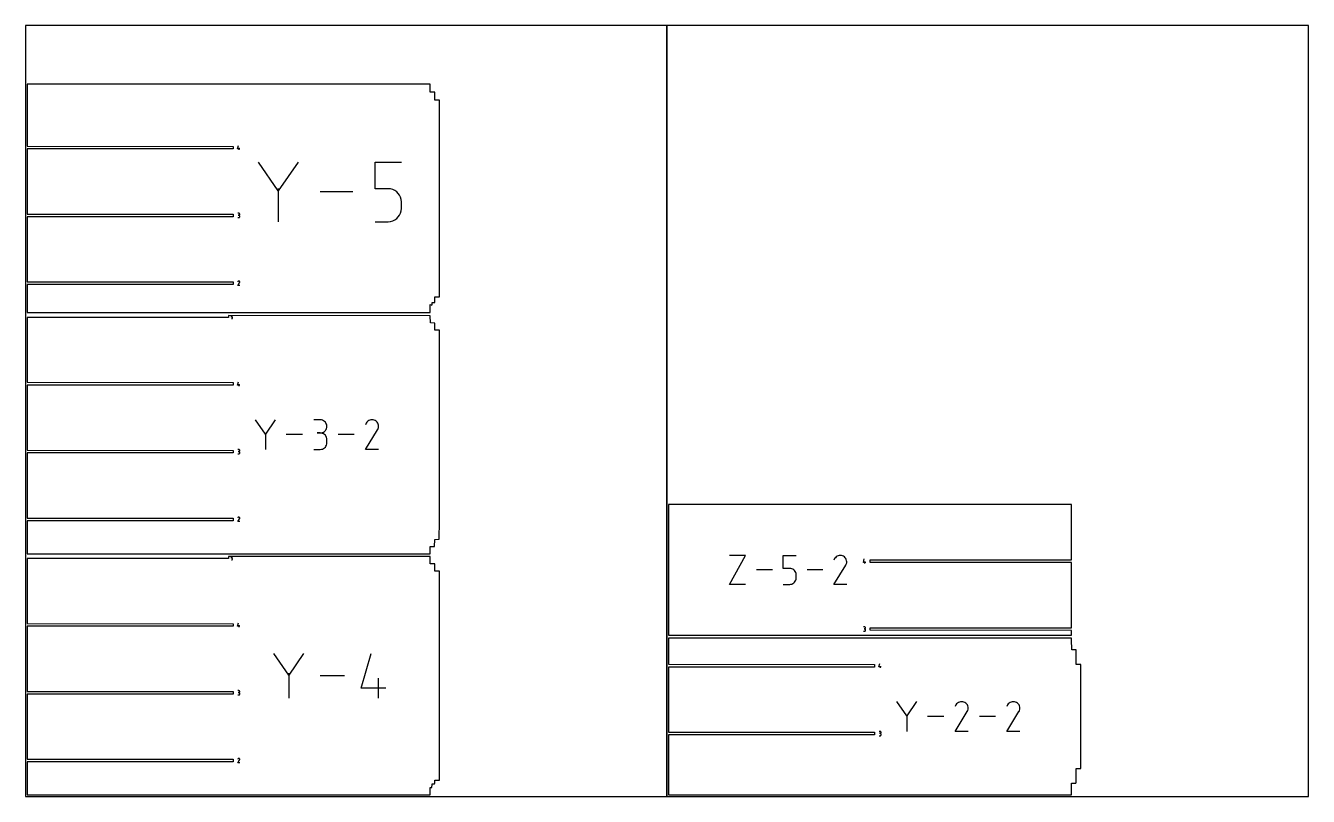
# Model space of a CAD drawing. Extents: x 0 to 7700, y 0 to 841.
# Drawn here: x 6300 to 7700, y 0 to 841 of the extents above; entities that cross this region are included whole.
import ezdxf

# ---------------------------------------------------------------- set-up
doc = ezdxf.new("R2010")
doc.units = 0
doc.header["$MEASUREMENT"] = 0
for name, color, linetype in [('annotation', 7, 'Continuous'), ('boundary', 7, 'Continuous'), ('frame', 7, 'Continuous')]:
    doc.layers.add(name, color=color, linetype=linetype)

msp = doc.modelspace()

# ---------------------------------------------------------------- linework, layer by layer
at = {"layer": 'annotation', "color": 1}
for p, q in [((6531.3, 706.5), (6532.3, 710.3)), ((6533.9, 706.5), (6531.3, 706.5)), ((6533.1, 705.5), (6533.1, 707.6)), ((6575.6, 660.7), (6554, 691.9)), ((6597.3, 691.9), (6575.6, 660.7)), ((6681.3, 663.1), (6681.3, 691.9)), ((6681.3, 691.9), (6710.1, 691.9)), ((6575.6, 663.2), (6575.6, 627.1)), ((6657, 659.5), (6621.6, 659.5)), ((6695.7, 663.1), (6681.3, 663.1)), ((6698.3, 662.9), (6695.7, 663.1)), ((6700.7, 662.2), (6698.3, 662.9)), ((6703, 661.1), (6700.7, 662.2)), ((6705, 659.7), (6703, 661.1)), ((6706.7, 658), (6705, 659.7)), ((6708.1, 656), (6706.7, 658)), ((6709.2, 653.7), (6708.1, 656)), ((6709.9, 651.3), (6709.2, 653.7)), ((6710.1, 648.7), (6709.9, 651.3)), ((6710.1, 641.5), (6710.1, 648.7)), ((6710.1, 648.7), (6710.1, 648.7)), ((6532.6, 636.3), (6531.5, 636.3)), ((6531.5, 631.5), (6532.6, 631.5)), ((6532.6, 634.2), (6532.1, 634.2)), ((6532.1, 634.2), (6532.6, 634.2)), ((6532.8, 636.3), (6532.6, 636.3)), ((6532.8, 634.2), (6532.6, 634.2)), ((6532.6, 634.2), (6532.6, 634.2)), ((6532.6, 634.2), (6532.8, 634.2)), ((6532.6, 631.5), (6532.6, 631.5)), ((6532.6, 631.5), (6532.8, 631.5)), ((6533, 636.2), (6532.8, 636.3)), ((6533, 634.1), (6532.8, 634.2)), ((6532.8, 634.2), (6533, 634.2)), ((6532.8, 631.5), (6533, 631.6)), ((6533.1, 636.2), (6533, 636.2)), ((6533, 634.2), (6533.1, 634.3)), ((6533.1, 634), (6533, 634.1)), ((6533, 631.6), (6533.1, 631.7)), ((6533.3, 636.1), (6533.1, 636.2)), ((6533.1, 634.3), (6533.3, 634.4)), ((6533.3, 633.9), (6533.1, 634)), ((6533.1, 631.7), (6533.3, 631.8)), ((6533.4, 635.9), (6533.3, 636.1)), ((6533.3, 634.4), (6533.4, 634.5)), ((6533.4, 633.8), (6533.3, 633.9)), ((6533.3, 631.8), (6533.4, 631.9)), ((6533.5, 635.8), (6533.4, 635.9)), ((6533.4, 634.5), (6533.5, 634.7)), ((6533.5, 633.6), (6533.4, 633.8)), ((6533.4, 631.9), (6533.5, 632)), ((6533.6, 635.6), (6533.5, 635.8)), ((6533.5, 634.7), (6533.6, 634.9)), ((6533.6, 633.5), (6533.5, 633.6)), ((6533.5, 632), (6533.6, 632.2)), ((6533.6, 635.4), (6533.6, 635.6)), ((6533.7, 635.2), (6533.6, 635.4)), ((6533.6, 635), (6533.7, 635.2)), ((6533.6, 634.9), (6533.6, 635)), ((6533.6, 633.3), (6533.6, 633.5)), ((6533.7, 633.1), (6533.6, 633.3)), ((6533.6, 632.4), (6533.7, 632.6)), ((6533.6, 632.2), (6533.6, 632.4)), ((6533.7, 635.2), (6533.7, 635.2)), ((6533.7, 632.6), (6533.7, 633.1)), ((6533.7, 633.1), (6533.7, 633.1)), ((6702.9, 629.1), (6705, 630.5)), ((6705, 630.5), (6706.7, 632.3)), ((6706.7, 632.3), (6708.1, 634.3)), ((6708.1, 634.3), (6709.2, 636.5)), ((6709.2, 636.5), (6709.9, 639)), ((6709.9, 639), (6710.1, 641.5)), ((6681.3, 627.1), (6695.7, 627.1)), ((6695.7, 627.1), (6698.3, 627.4)), ((6695.7, 627.1), (6695.7, 627.1)), ((6698.3, 627.4), (6700.7, 628)), ((6700.7, 628), (6702.9, 629.1)), ((6531.7, 561.8), (6531.5, 561.6)), ((6531.5, 557.6), (6533.5, 560.7)), ((6531.8, 562), (6531.7, 561.8)), ((6531.9, 562.1), (6531.8, 562)), ((6532.1, 562.2), (6531.9, 562.1)), ((6532.2, 562.3), (6532.1, 562.2)), ((6532.4, 562.3), (6532.2, 562.3)), ((6532.6, 562.4), (6532.4, 562.3)), ((6532.8, 562.3), (6532.6, 562.4)), ((6532.9, 562.3), (6532.8, 562.3)), ((6533.1, 562.2), (6532.9, 562.3)), ((6533.3, 562.1), (6533.1, 562.2)), ((6533.1, 562.2), (6533.1, 562.2)), ((6533.4, 562), (6533.3, 562.1)), ((6533.5, 561.8), (6533.4, 562)), ((6533.6, 561.7), (6533.5, 561.8)), ((6533.5, 560.8), (6533.6, 560.9)), ((6533.5, 560.7), (6533.5, 560.8)), ((6533.5, 560.8), (6533.5, 560.8)), ((6533.5, 560.8), (6533.5, 560.8)), ((6533.5, 560.8), (6533.5, 560.8)), ((6533.5, 560.8), (6533.5, 560.8)), ((6533.5, 560.7), (6533.5, 560.7)), ((6533.5, 560.7), (6533.5, 560.7)), ((6533.5, 560.7), (6533.5, 560.7)), ((6533.5, 560.7), (6533.5, 560.7)), ((6533.5, 560.7), (6533.5, 560.7)), ((6533.5, 560.7), (6533.5, 560.7)), ((6533.6, 561.5), (6533.6, 561.7)), ((6533.7, 561.3), (6533.6, 561.5)), ((6533.6, 561.1), (6533.7, 561.3)), ((6533.6, 560.9), (6533.6, 561.1)), ((6533.7, 557.6), (6531.5, 557.6)), ((6524.5, 523), (6524.5, 524.3)), ((6524.5, 524.3), (6525.8, 524.3)), ((6525.2, 523), (6524.5, 523)), ((6524.5, 521.4), (6525.2, 521.4)), ((6525.3, 523), (6525.2, 523)), ((6525.2, 521.4), (6525.2, 521.4)), ((6525.2, 521.4), (6525.3, 521.4)), ((6525.4, 523), (6525.3, 523)), ((6525.3, 521.4), (6525.4, 521.4)), ((6525.5, 522.9), (6525.4, 523)), ((6525.4, 521.4), (6525.5, 521.5)), ((6525.6, 522.9), (6525.5, 522.9)), ((6525.5, 521.5), (6525.6, 521.6)), ((6525.7, 522.8), (6525.6, 522.9)), ((6525.6, 521.6), (6525.7, 521.6)), ((6525.7, 522.7), (6525.7, 522.8)), ((6525.8, 522.6), (6525.7, 522.7)), ((6525.7, 521.7), (6525.8, 521.8)), ((6525.7, 521.6), (6525.7, 521.7)), ((6525.8, 522.5), (6525.8, 522.6)), ((6525.8, 522.4), (6525.8, 522.5)), ((6525.8, 522), (6525.8, 522.4)), ((6525.8, 522.4), (6525.8, 522.4)), ((6525.8, 521.9), (6525.8, 522)), ((6525.8, 521.8), (6525.8, 521.9)), ((6531.3, 448.8), (6532.3, 452.5)), ((6533.9, 448.8), (6531.3, 448.8)), ((6533.1, 447.7), (6533.1, 449.8)), ((6561.6, 395.3), (6550.8, 411)), ((6572.4, 411), (6561.6, 395.3)), ((6621.6, 410.9), (6614.4, 410.9)), ((6622.9, 410.8), (6621.6, 410.9)), ((6624.1, 410.5), (6622.9, 410.8)), ((6625.2, 409.9), (6624.1, 410.5)), ((6626.2, 409.2), (6625.2, 409.9)), ((6627.1, 408.4), (6626.2, 409.2)), ((6627.8, 407.4), (6627.1, 408.4)), ((6628.4, 406.2), (6627.8, 407.4)), ((6628.7, 405), (6628.4, 406.2)), ((6671.8, 407.4), (6670.8, 405.5)), ((6672.5, 408.4), (6671.8, 407.4)), ((6673.4, 409.3), (6672.5, 408.4)), ((6674.5, 410), (6673.4, 409.3)), ((6675.6, 410.5), (6674.5, 410)), ((6676.8, 410.8), (6675.6, 410.5)), ((6678, 411), (6676.8, 410.8)), ((6679.2, 410.9), (6678, 411)), ((6680.5, 410.6), (6679.2, 410.9)), ((6681.6, 410), (6680.5, 410.6)), ((6682.7, 409.3), (6681.6, 410)), ((6681.6, 410), (6681.6, 410)), ((6683.6, 408.4), (6682.7, 409.3)), ((6684.3, 407.3), (6683.6, 408.4)), ((6684.8, 406.2), (6684.3, 407.3)), ((6685.1, 405), (6684.8, 406.2)), ((6561.6, 396.6), (6561.6, 378.6)), ((6602.3, 394.8), (6584.5, 394.8)), ((6621.6, 396.5), (6618, 396.5)), ((6618, 396.5), (6621.6, 396.5)), ((6621.6, 396.5), (6622.9, 396.7)), ((6622.9, 396.4), (6621.6, 396.5)), ((6621.6, 396.5), (6621.6, 396.5)), ((6622.9, 396.7), (6624.1, 397)), ((6624.1, 396.1), (6622.9, 396.4)), ((6624.1, 397), (6625.2, 397.5)), ((6625.2, 395.6), (6624.1, 396.1)), ((6625.2, 397.5), (6626.2, 398.2)), ((6626.2, 394.8), (6625.2, 395.6)), ((6626.2, 398.2), (6627.1, 399.1)), ((6627.1, 394), (6626.2, 394.8)), ((6627.1, 399.1), (6627.8, 400.1)), ((6627.8, 393), (6627.1, 394)), ((6627.8, 400.1), (6628.4, 401.2)), ((6628.4, 391.9), (6627.8, 393)), ((6628.4, 401.2), (6628.7, 402.4)), ((6628.8, 403.7), (6628.7, 405)), ((6628.7, 402.4), (6628.8, 403.7)), ((6628.8, 403.7), (6628.8, 403.7)), ((6658.7, 394.8), (6641, 394.8)), ((6670.8, 378.6), (6684.1, 400)), ((6684.1, 400), (6684.1, 400)), ((6684.1, 400), (6684.1, 400)), ((6684.1, 400), (6684.2, 400)), ((6684.2, 400.1), (6684.3, 400.2)), ((6684.2, 400), (6684.2, 400.1)), ((6684.2, 400.1), (6684.2, 400.1)), ((6684.2, 400.1), (6684.2, 400.1)), ((6684.2, 400.1), (6684.2, 400.1)), ((6684.2, 400), (6684.2, 400)), ((6684.2, 400), (6684.2, 400)), ((6684.3, 400.2), (6684.8, 401.3)), ((6684.3, 400.2), (6684.3, 400.2)), ((6684.8, 401.3), (6685.1, 402.6)), ((6685.2, 403.8), (6685.1, 405)), ((6685.1, 402.6), (6685.2, 403.8)), ((6532.6, 378.6), (6531.5, 378.6)), ((6532.8, 378.5), (6532.6, 378.6)), ((6533, 378.5), (6532.8, 378.5)), ((6533.1, 378.4), (6533, 378.5)), ((6533.3, 378.3), (6533.1, 378.4)), ((6533.4, 378.2), (6533.3, 378.3)), ((6533.5, 378), (6533.4, 378.2)), ((6533.6, 377.9), (6533.5, 378)), ((6614.4, 378.6), (6621.6, 378.6)), ((6621.6, 378.6), (6622.9, 378.7)), ((6621.6, 378.6), (6621.6, 378.6)), ((6622.9, 378.7), (6624.1, 379)), ((6624.1, 379), (6625.2, 379.5)), ((6625.2, 379.5), (6626.2, 380.3)), ((6626.2, 380.3), (6627.1, 381.1)), ((6627.1, 381.1), (6627.8, 382.1)), ((6627.8, 382.1), (6628.4, 383.2)), ((6628.7, 390.6), (6628.4, 391.9)), ((6628.4, 383.2), (6628.7, 384.5)), ((6628.8, 389.4), (6628.7, 390.6)), ((6628.7, 384.5), (6628.8, 385.7)), ((6628.8, 385.7), (6628.8, 389.4)), ((6628.8, 389.4), (6628.8, 389.4)), ((6685.2, 378.6), (6670.8, 378.6)), ((6531.5, 373.8), (6532.6, 373.8)), ((6532.6, 376.4), (6532.1, 376.4)), ((6532.1, 376.4), (6532.6, 376.4)), ((6532.8, 376.4), (6532.6, 376.4)), ((6532.6, 376.4), (6532.6, 376.4)), ((6532.6, 376.4), (6532.8, 376.4)), ((6532.6, 373.8), (6532.6, 373.8)), ((6532.6, 373.8), (6532.8, 373.8)), ((6532.8, 376.4), (6533, 376.5)), ((6533, 376.4), (6532.8, 376.4)), ((6532.8, 373.8), (6533, 373.8)), ((6533, 376.5), (6533.1, 376.6)), ((6533.1, 376.3), (6533, 376.4)), ((6533, 373.8), (6533.1, 373.9)), ((6533.1, 376.6), (6533.3, 376.7)), ((6533.3, 376.2), (6533.1, 376.3)), ((6533.1, 373.9), (6533.3, 374)), ((6533.3, 376.7), (6533.4, 376.8)), ((6533.4, 376), (6533.3, 376.2)), ((6533.3, 374), (6533.4, 374.1)), ((6533.4, 376.8), (6533.5, 377)), ((6533.5, 375.9), (6533.4, 376)), ((6533.4, 374.1), (6533.5, 374.3)), ((6533.5, 377), (6533.6, 377.1)), ((6533.6, 375.7), (6533.5, 375.9)), ((6533.5, 374.3), (6533.6, 374.5)), ((6533.6, 377.7), (6533.6, 377.9)), ((6533.7, 377.5), (6533.6, 377.7)), ((6533.6, 377.3), (6533.7, 377.5)), ((6533.6, 377.1), (6533.6, 377.3)), ((6533.6, 375.5), (6533.6, 375.7)), ((6533.7, 375.4), (6533.6, 375.5)), ((6533.6, 374.6), (6533.7, 374.8)), ((6533.6, 374.5), (6533.6, 374.6)), ((6533.7, 377.5), (6533.7, 377.5)), ((6533.7, 374.8), (6533.7, 375.4)), ((6533.7, 375.4), (6533.7, 375.4)), ((6531.7, 304.1), (6531.5, 303.8)), ((6531.5, 299.8), (6533.5, 303)), ((6533.7, 299.8), (6531.5, 299.8)), ((6531.8, 304.2), (6531.7, 304.1)), ((6531.9, 304.4), (6531.8, 304.2)), ((6532.1, 304.5), (6531.9, 304.4)), ((6532.2, 304.6), (6532.1, 304.5)), ((6532.4, 304.6), (6532.2, 304.6)), ((6532.6, 304.6), (6532.4, 304.6)), ((6532.8, 304.6), (6532.6, 304.6)), ((6532.9, 304.6), (6532.8, 304.6)), ((6533.1, 304.5), (6532.9, 304.6)), ((6533.3, 304.4), (6533.1, 304.5)), ((6533.1, 304.5), (6533.1, 304.5)), ((6533.4, 304.2), (6533.3, 304.4)), ((6533.5, 304.1), (6533.4, 304.2)), ((6533.6, 303.9), (6533.5, 304.1)), ((6533.5, 303), (6533.6, 303.2)), ((6533.5, 303), (6533.5, 303)), ((6533.5, 303), (6533.5, 303)), ((6533.5, 303), (6533.5, 303)), ((6533.5, 303), (6533.5, 303)), ((6533.5, 303), (6533.5, 303)), ((6533.5, 303), (6533.5, 303)), ((6533.5, 303), (6533.5, 303)), ((6533.5, 303), (6533.5, 303)), ((6533.5, 303), (6533.5, 303)), ((6533.5, 303), (6533.5, 303)), ((6533.5, 303), (6533.5, 303)), ((6533.6, 303.7), (6533.6, 303.9)), ((6533.7, 303.6), (6533.6, 303.7)), ((6533.6, 303.4), (6533.7, 303.6)), ((6533.6, 303.2), (6533.6, 303.4)), ((6524.5, 259.8), (6524.5, 261.1)), ((6524.5, 261.1), (6525.8, 261.1)), ((6525.2, 259.8), (6524.5, 259.8)), ((6524.5, 258.2), (6525.2, 258.2)), ((6525.3, 259.8), (6525.2, 259.8)), ((6525.2, 258.2), (6525.2, 258.2)), ((6525.2, 258.2), (6525.3, 258.2)), ((6525.4, 259.8), (6525.3, 259.8)), ((6525.3, 258.2), (6525.4, 258.3)), ((6525.5, 259.7), (6525.4, 259.8)), ((6525.4, 258.3), (6525.5, 258.3)), ((6525.6, 259.7), (6525.5, 259.7)), ((6525.5, 258.3), (6525.6, 258.4)), ((6525.7, 259.6), (6525.6, 259.7)), ((6525.6, 258.4), (6525.7, 258.5)), ((6525.7, 259.5), (6525.7, 259.6)), ((6525.8, 259.4), (6525.7, 259.5)), ((6525.7, 258.5), (6525.8, 258.6)), ((6525.7, 258.5), (6525.7, 258.5)), ((6525.8, 259.3), (6525.8, 259.4)), ((6525.8, 259.2), (6525.8, 259.3)), ((6525.8, 258.9), (6525.8, 259.2)), ((6525.8, 259.2), (6525.8, 259.2)), ((6525.8, 258.8), (6525.8, 258.9)), ((6525.8, 258.6), (6525.8, 258.8)), ((7068.2, 231.2), (7085.8, 262.9)), ((7085.8, 262.9), (7068.2, 262.9)), ((7126.9, 248.8), (7126.9, 262.9)), ((7126.9, 262.9), (7141, 262.9)), ((7183, 259.4), (7182.1, 257.6)), ((7182.1, 231.2), (7195.1, 252.2)), ((7183.8, 260.4), (7183, 259.4)), ((7184.6, 261.3), (7183.8, 260.4)), ((7185.6, 262), (7184.6, 261.3)), ((7186.7, 262.5), (7185.6, 262)), ((7187.9, 262.8), (7186.7, 262.5)), ((7189.1, 262.9), (7187.9, 262.8)), ((7190.3, 262.8), (7189.1, 262.9)), ((7191.5, 262.5), (7190.3, 262.8)), ((7192.6, 262), (7191.5, 262.5)), ((7193.7, 261.3), (7192.6, 262)), ((7192.6, 262), (7192.6, 262)), ((7194.5, 260.4), (7193.7, 261.3)), ((7195.2, 259.4), (7194.5, 260.4)), ((7195.1, 252.2), (7195.1, 252.3)), ((7195.1, 252.3), (7195.2, 252.3)), ((7195.1, 252.2), (7195.1, 252.2)), ((7195.1, 252.2), (7195.1, 252.2)), ((7195.1, 252.2), (7195.1, 252.2)), ((7195.1, 252.2), (7195.1, 252.2)), ((7195.7, 258.3), (7195.2, 259.4)), ((7195.2, 252.4), (7195.7, 253.5)), ((7195.2, 252.3), (7195.2, 252.4)), ((7195.2, 252.4), (7195.2, 252.4)), ((7195.2, 252.3), (7195.2, 252.3)), ((7195.2, 252.3), (7195.2, 252.3)), ((7195.2, 252.3), (7195.2, 252.3)), ((7196, 257.1), (7195.7, 258.3)), ((7195.7, 253.5), (7196.1, 254.7)), ((7196.2, 255.9), (7196, 257.1)), ((7196.1, 254.7), (7196.2, 255.9)), ((7214.3, 255.3), (7215.3, 259)), ((7216.9, 255.3), (7214.3, 255.3)), ((7216.1, 254.2), (7216.1, 256.4)), ((7115, 247.1), (7097.7, 247.1)), ((7134, 248.8), (7126.9, 248.8)), ((7135.2, 248.7), (7134, 248.8)), ((7136.4, 248.4), (7135.2, 248.7)), ((7137.5, 247.9), (7136.4, 248.4)), ((7138.5, 247.2), (7137.5, 247.9)), ((7139.3, 246.3), (7138.5, 247.2)), ((7140, 245.3), (7139.3, 246.3)), ((7140.6, 244.2), (7140, 245.3)), ((7140.9, 243.1), (7140.6, 244.2)), ((7141, 241.8), (7140.9, 243.1)), ((7140.9, 237), (7141, 238.3)), ((7141, 238.3), (7141, 241.8)), ((7141, 241.8), (7141, 241.8)), ((7170.2, 247.1), (7152.9, 247.1)), ((7085.8, 231.2), (7068.2, 231.2)), ((7126.9, 231.2), (7134, 231.2)), ((7134, 231.2), (7135.2, 231.4)), ((7134, 231.2), (7134, 231.2)), ((7135.2, 231.4), (7136.4, 231.7)), ((7136.4, 231.7), (7137.5, 232.2)), ((7137.5, 232.2), (7138.5, 232.9)), ((7138.5, 232.9), (7139.3, 233.8)), ((7139.3, 233.8), (7140, 234.7)), ((7140, 234.7), (7140.6, 235.8)), ((7140.6, 235.8), (7140.9, 237)), ((7196.2, 231.2), (7182.1, 231.2)), ((6531.3, 185.6), (6532.3, 189.3)), ((6533.9, 185.6), (6531.3, 185.6)), ((6533.1, 184.5), (6533.1, 186.7)), ((7215.6, 184.9), (7214.5, 184.9)), ((7215.6, 182.8), (7215.1, 182.8)), ((7215.1, 182.8), (7215.6, 182.8)), ((7215.8, 184.9), (7215.6, 184.9)), ((7215.8, 182.8), (7215.6, 182.8)), ((7215.6, 182.8), (7215.6, 182.8)), ((7215.6, 182.8), (7215.8, 182.8)), ((7216, 184.9), (7215.8, 184.9)), ((7215.8, 182.8), (7216, 182.9)), ((7216, 182.7), (7215.8, 182.8)), ((7216.1, 184.8), (7216, 184.9)), ((7216, 182.9), (7216.1, 182.9)), ((7216.1, 182.6), (7216, 182.7)), ((7216.3, 184.7), (7216.1, 184.8)), ((7216.1, 182.9), (7216.3, 183)), ((7216.3, 182.5), (7216.1, 182.6)), ((7216.4, 184.5), (7216.3, 184.7)), ((7216.3, 183), (7216.4, 183.2)), ((7216.4, 182.4), (7216.3, 182.5)), ((7216.5, 184.4), (7216.4, 184.5)), ((7216.4, 183.2), (7216.5, 183.3)), ((7216.5, 182.3), (7216.4, 182.4)), ((7216.6, 184.2), (7216.5, 184.4)), ((7216.5, 183.3), (7216.6, 183.5)), ((7216.6, 182.1), (7216.5, 182.3)), ((7216.6, 184.1), (7216.6, 184.2)), ((7216.7, 183.9), (7216.6, 184.1)), ((7216.6, 183.7), (7216.7, 183.9)), ((7216.6, 183.5), (7216.6, 183.7)), ((7216.6, 181.9), (7216.6, 182.1)), ((7216.7, 183.9), (7216.7, 183.9)), ((7214.5, 180.1), (7215.6, 180.1)), ((7215.6, 180.1), (7215.6, 180.1)), ((7215.6, 180.1), (7215.8, 180.1)), ((7215.8, 180.1), (7216, 180.2)), ((7216, 180.2), (7216.1, 180.3)), ((7216.1, 180.3), (7216.3, 180.4)), ((7216.3, 180.4), (7216.4, 180.5)), ((7216.4, 180.5), (7216.5, 180.7)), ((7216.5, 180.7), (7216.6, 180.8)), ((7216.7, 181.7), (7216.6, 181.9)), ((7216.6, 181), (7216.7, 181.2)), ((7216.6, 180.8), (7216.6, 181)), ((7216.7, 181.2), (7216.7, 181.7)), ((7216.7, 181.7), (7216.7, 181.7)), ((6587.1, 132.4), (6570.8, 155.9)), ((6603.3, 155.9), (6587.1, 132.4)), ((6666.3, 118.1), (6677.1, 155.9)), ((7231.3, 141.2), (7232.3, 144.9)), ((7233.9, 141.2), (7231.3, 141.2)), ((7233.1, 140.1), (7233.1, 142.2)), ((6587.1, 134.3), (6587.1, 107.3)), ((6648.1, 131.6), (6621.5, 131.6)), ((6685.2, 107.3), (6685.2, 128.9)), ((6532.6, 115.4), (6531.5, 115.4)), ((6532.6, 113.2), (6532.1, 113.2)), ((6532.1, 113.2), (6532.6, 113.2)), ((6532.8, 115.4), (6532.6, 115.4)), ((6532.6, 113.2), (6532.8, 113.3)), ((6532.8, 113.2), (6532.6, 113.2)), ((6532.6, 113.2), (6532.6, 113.2)), ((6533, 115.3), (6532.8, 115.4)), ((6532.8, 113.3), (6533, 113.3)), ((6533, 113.2), (6532.8, 113.2)), ((6533.1, 115.2), (6533, 115.3)), ((6533, 113.3), (6533.1, 113.4)), ((6533.1, 113.1), (6533, 113.2)), ((6533.3, 115.1), (6533.1, 115.2)), ((6533.1, 113.4), (6533.3, 113.5)), ((6533.3, 113), (6533.1, 113.1)), ((6533.4, 115), (6533.3, 115.1)), ((6533.3, 113.5), (6533.4, 113.6)), ((6533.4, 112.9), (6533.3, 113)), ((6533.5, 114.9), (6533.4, 115)), ((6533.4, 113.6), (6533.5, 113.8)), ((6533.5, 112.7), (6533.4, 112.9)), ((6533.6, 114.7), (6533.5, 114.9)), ((6533.5, 113.8), (6533.6, 113.9)), ((6533.6, 112.6), (6533.5, 112.7)), ((6533.6, 114.5), (6533.6, 114.7)), ((6533.7, 114.3), (6533.6, 114.5)), ((6533.6, 114.1), (6533.7, 114.3)), ((6533.6, 113.9), (6533.6, 114.1)), ((6533.6, 112.4), (6533.6, 112.6)), ((6533.7, 112.2), (6533.6, 112.4)), ((6533.7, 114.3), (6533.7, 114.3)), ((6533.7, 111.6), (6533.7, 112.2)), ((6533.7, 112.2), (6533.7, 112.2)), ((6693.3, 118.1), (6666.3, 118.1)), ((6531.5, 110.6), (6532.6, 110.6)), ((6532.6, 110.6), (6532.6, 110.6)), ((6532.6, 110.6), (6532.8, 110.6)), ((6532.8, 110.6), (6533, 110.7)), ((6533, 110.7), (6533.1, 110.7)), ((6533.1, 110.7), (6533.3, 110.8)), ((6533.3, 110.8), (6533.4, 111)), ((6533.4, 111), (6533.5, 111.1)), ((6533.5, 111.1), (6533.6, 111.3)), ((6533.6, 111.5), (6533.7, 111.6)), ((6533.6, 111.3), (6533.6, 111.5)), ((7261.6, 87.7), (7250.8, 103.4)), ((7272.4, 103.4), (7261.6, 87.7)), ((7315.4, 99.7), (7314.4, 97.9)), ((7316.1, 100.8), (7315.4, 99.7)), ((7317, 101.7), (7316.1, 100.8)), ((7318, 102.4), (7317, 101.7)), ((7319.2, 102.9), (7318, 102.4)), ((7320.4, 103.2), (7319.2, 102.9)), ((7321.6, 103.3), (7320.4, 103.2)), ((7322.8, 103.3), (7321.6, 103.3)), ((7324, 102.9), (7322.8, 103.3)), ((7325.2, 102.4), (7324, 102.9)), ((7326.3, 101.6), (7325.2, 102.4)), ((7325.2, 102.4), (7325.2, 102.4)), ((7327.2, 100.7), (7326.3, 101.6)), ((7327.9, 99.7), (7327.2, 100.7)), ((7328.4, 98.6), (7327.9, 99.7)), ((7328.7, 97.4), (7328.4, 98.6)), ((7371.8, 99.7), (7370.8, 97.9)), ((7372.5, 100.8), (7371.8, 99.7)), ((7373.4, 101.7), (7372.5, 100.8)), ((7374.5, 102.4), (7373.4, 101.7)), ((7375.6, 102.9), (7374.5, 102.4)), ((7376.8, 103.2), (7375.6, 102.9)), ((7378, 103.3), (7376.8, 103.2)), ((7379.2, 103.3), (7378, 103.3)), ((7380.5, 102.9), (7379.2, 103.3)), ((7381.6, 102.4), (7380.5, 102.9)), ((7382.7, 101.6), (7381.6, 102.4)), ((7381.6, 102.4), (7381.6, 102.4)), ((7383.6, 100.7), (7382.7, 101.6)), ((7384.3, 99.7), (7383.6, 100.7)), ((7384.8, 98.6), (7384.3, 99.7)), ((7385.1, 97.4), (7384.8, 98.6)), ((7261.6, 89), (7261.6, 70.9)), ((7302.3, 87.1), (7284.5, 87.1)), ((7314.4, 70.9), (7327.7, 92.4)), ((7327.7, 92.4), (7327.7, 92.4)), ((7327.7, 92.4), (7327.7, 92.4)), ((7327.7, 92.4), (7327.7, 92.4)), ((7327.7, 92.4), (7327.8, 92.4)), ((7327.8, 92.6), (7328.4, 93.7)), ((7327.8, 92.5), (7327.8, 92.6)), ((7327.8, 92.6), (7327.8, 92.6)), ((7327.8, 92.4), (7327.8, 92.5)), ((7327.8, 92.5), (7327.8, 92.5)), ((7327.8, 92.5), (7327.8, 92.5)), ((7327.8, 92.5), (7327.8, 92.5)), ((7327.8, 92.4), (7327.8, 92.4)), ((7328.4, 93.7), (7328.7, 95)), ((7328.8, 96.2), (7328.7, 97.4)), ((7328.7, 95), (7328.8, 96.2)), ((7358.7, 87.1), (7341, 87.1)), ((7370.8, 70.9), (7384.1, 92.4)), ((7384.1, 92.4), (7384.1, 92.4)), ((7384.1, 92.4), (7384.1, 92.4)), ((7384.1, 92.4), (7384.2, 92.4)), ((7384.2, 92.5), (7384.3, 92.6)), ((7384.2, 92.4), (7384.2, 92.5)), ((7384.2, 92.5), (7384.2, 92.5)), ((7384.2, 92.5), (7384.2, 92.5)), ((7384.2, 92.5), (7384.2, 92.5)), ((7384.2, 92.4), (7384.2, 92.4)), ((7384.2, 92.4), (7384.2, 92.4)), ((7384.3, 92.6), (7384.8, 93.7)), ((7384.3, 92.6), (7384.3, 92.6)), ((7384.8, 93.7), (7385.1, 95)), ((7385.2, 96.2), (7385.1, 97.4)), ((7385.1, 95), (7385.2, 96.2)), ((7232.6, 70.9), (7231.5, 70.9)), ((7232.8, 70.9), (7232.6, 70.9)), ((7233, 70.9), (7232.8, 70.9)), ((7233.1, 70.8), (7233, 70.9)), ((7233.3, 70.7), (7233.1, 70.8)), ((7233.4, 70.6), (7233.3, 70.7)), ((7233.5, 70.4), (7233.4, 70.6)), ((7233.6, 70.2), (7233.5, 70.4)), ((7233.6, 70.1), (7233.6, 70.2)), ((7233.7, 69.9), (7233.6, 70.1)), ((7328.8, 70.9), (7314.4, 70.9)), ((7385.2, 70.9), (7370.8, 70.9)), ((7231.5, 66.1), (7232.6, 66.1)), ((7232.6, 68.8), (7232.1, 68.8)), ((7232.1, 68.8), (7232.6, 68.8)), ((7232.8, 68.8), (7232.6, 68.8)), ((7232.6, 68.8), (7232.6, 68.8)), ((7232.6, 68.8), (7232.8, 68.8)), ((7232.6, 66.1), (7232.8, 66.2)), ((7232.6, 66.1), (7232.6, 66.1)), ((7232.8, 68.8), (7233, 68.9)), ((7233, 68.7), (7232.8, 68.8)), ((7232.8, 66.2), (7233, 66.2)), ((7233, 68.9), (7233.1, 69)), ((7233.1, 68.7), (7233, 68.7)), ((7233, 66.2), (7233.1, 66.3)), ((7233.1, 69), (7233.3, 69.1)), ((7233.3, 68.6), (7233.1, 68.7)), ((7233.1, 66.3), (7233.3, 66.4)), ((7233.3, 69.1), (7233.4, 69.2)), ((7233.4, 68.4), (7233.3, 68.6)), ((7233.3, 66.4), (7233.4, 66.5)), ((7233.4, 69.2), (7233.5, 69.3)), ((7233.5, 68.3), (7233.4, 68.4)), ((7233.4, 66.5), (7233.5, 66.7)), ((7233.5, 69.3), (7233.6, 69.5)), ((7233.6, 68.1), (7233.5, 68.3)), ((7233.5, 66.7), (7233.6, 66.8)), ((7233.6, 69.7), (7233.7, 69.9)), ((7233.6, 69.5), (7233.6, 69.7)), ((7233.6, 67.9), (7233.6, 68.1)), ((7233.7, 67.7), (7233.6, 67.9)), ((7233.6, 67), (7233.7, 67.2)), ((7233.6, 66.8), (7233.6, 67)), ((7233.7, 69.9), (7233.7, 69.9)), ((7233.7, 67.2), (7233.7, 67.7)), ((7233.7, 67.7), (7233.7, 67.7)), ((6531.7, 40.9), (6531.5, 40.6)), ((6531.5, 36.6), (6533.5, 39.8)), ((6533.7, 36.6), (6531.5, 36.6)), ((6531.8, 41.1), (6531.7, 40.9)), ((6531.9, 41.2), (6531.8, 41.1)), ((6532.1, 41.3), (6531.9, 41.2)), ((6532.2, 41.4), (6532.1, 41.3)), ((6532.4, 41.4), (6532.2, 41.4)), ((6532.6, 41.4), (6532.4, 41.4)), ((6532.8, 41.4), (6532.6, 41.4)), ((6532.9, 41.4), (6532.8, 41.4)), ((6533.1, 41.3), (6532.9, 41.4)), ((6533.3, 41.2), (6533.1, 41.3)), ((6533.1, 41.3), (6533.1, 41.3)), ((6533.4, 41.1), (6533.3, 41.2)), ((6533.5, 40.9), (6533.4, 41.1)), ((6533.6, 40.7), (6533.5, 40.9)), ((6533.5, 39.8), (6533.6, 40)), ((6533.5, 39.8), (6533.5, 39.8)), ((6533.5, 39.8), (6533.5, 39.8)), ((6533.5, 39.8), (6533.5, 39.8)), ((6533.5, 39.8), (6533.5, 39.8)), ((6533.5, 39.8), (6533.5, 39.8)), ((6533.5, 39.8), (6533.5, 39.8)), ((6533.5, 39.8), (6533.5, 39.8)), ((6533.5, 39.8), (6533.5, 39.8)), ((6533.5, 39.8), (6533.5, 39.8)), ((6533.5, 39.8), (6533.5, 39.8)), ((6533.5, 39.8), (6533.5, 39.8)), ((6533.6, 40.6), (6533.6, 40.7)), ((6533.7, 40.4), (6533.6, 40.6)), ((6533.6, 40.2), (6533.7, 40.4)), ((6533.6, 40), (6533.6, 40.2))]:
    msp.add_line(p, q, dxfattribs=at)
at = {"layer": 'boundary', "color": 5}
for p, q in [((6530.3, 777.1), (6301.6, 777.1)), ((6301.6, 777.1), (6301.6, 768.8)), ((6741.6, 777.1), (6530.3, 777.1)), ((6741.6, 773.2), (6741.6, 777.1)), ((6741.6, 768.4), (6741.6, 773.2)), ((6301.6, 768.8), (6301.6, 749.6)), ((6743.8, 768.4), (6741.6, 768.4)), ((6746.6, 768.4), (6743.8, 768.4)), ((6746.6, 764.7), (6746.6, 768.4)), ((6746.6, 759.8), (6746.6, 764.7)), ((6748.4, 759.8), (6746.6, 759.8)), ((6751.6, 759.8), (6748.4, 759.8)), ((6751.6, 757.4), (6751.6, 759.8)), ((6751.6, 744.3), (6751.6, 757.4)), ((6301.6, 749.6), (6301.6, 729.8)), ((6751.6, 730.5), (6751.6, 744.3)), ((6301.6, 729.8), (6301.6, 709.6)), ((6751.6, 726.8), (6751.6, 730.5)), ((6751.6, 722.7), (6751.6, 726.8)), ((6751.6, 718.5), (6751.6, 722.7)), ((6751.6, 699.2), (6751.6, 718.5)), ((6301.6, 709.6), (6526.5, 709.2)), ((6526.5, 706.5), (6301.6, 706.5)), ((6301.6, 706.5), (6301.6, 703.3)), ((6301.6, 703.3), (6301.6, 681.8)), ((6526.5, 709.2), (6526.5, 706.5)), ((6751.6, 693.6), (6751.6, 699.2)), ((6751.6, 672.8), (6751.6, 693.6)), ((6301.6, 681.8), (6301.6, 674.5)), ((6301.6, 674.5), (6301.6, 652.5)), ((6751.6, 666.5), (6751.6, 672.8)), ((6751.6, 644.9), (6751.6, 666.5)), ((6301.6, 652.5), (6301.6, 645)), ((6301.6, 645), (6301.6, 635.4)), ((6751.6, 638.6), (6751.6, 644.9)), ((6301.6, 635.4), (6526.5, 635.3)), ((6526.5, 632.5), (6301.6, 632.5)), ((6301.6, 632.5), (6301.6, 623.3)), ((6526.5, 635.3), (6526.5, 632.5)), ((6751.6, 617.1), (6751.6, 638.6)), ((6301.6, 623.3), (6301.6, 616.1)), ((6301.6, 616.1), (6301.6, 595.4)), ((6751.6, 611.4), (6751.6, 617.1)), ((6751.6, 591), (6751.6, 611.4)), ((6301.6, 595.4), (6301.6, 571.7)), ((6751.6, 586.6), (6751.6, 591)), ((6751.6, 568.1), (6751.6, 586.6)), ((6301.6, 571.7), (6301.6, 561.5)), ((6301.6, 561.5), (6526.5, 561.3)), ((6526.5, 561.3), (6526.5, 558.6)), ((6751.6, 550.6), (6751.6, 568.1)), ((6526.5, 558.6), (6301.6, 558.6)), ((6301.6, 558.6), (6301.6, 557.1)), ((6301.6, 557.1), (6301.6, 531.9)), ((6751.6, 545.2), (6751.6, 550.6)), ((6741.6, 531.8), (6741.6, 536.6)), ((6741.6, 536.6), (6743.2, 535.9)), ((6743.2, 535.9), (6743.6, 536.7)), ((6743.6, 536.7), (6743.6, 538.9)), ((6743.6, 538.9), (6744.2, 538.9)), ((6744.2, 538.9), (6746.6, 538.9)), ((6746.6, 539.7), (6746.6, 545.2)), ((6746.6, 545.2), (6748.4, 545.2)), ((6746.6, 538.9), (6746.6, 539.7)), ((6748.4, 545.2), (6751.6, 545.2)), ((6301.6, 531.9), (6301.6, 529.8)), ((6301.6, 529.8), (6301.6, 527.9)), ((6301.6, 527.9), (6512.9, 527.9)), ((6521.5, 522.7), (6301.6, 522.7)), ((6301.6, 522.7), (6301.6, 494.5)), ((6512.9, 527.9), (6741.6, 527.9)), ((6741.6, 524.5), (6521.5, 524.8)), ((6521.5, 524.8), (6521.5, 522.7)), ((6741.6, 527.9), (6741.6, 531.8)), ((6741.7, 516.8), (6741.6, 524.5)), ((6746.6, 516.5), (6741.7, 516.8)), ((6746.7, 508.8), (6746.6, 516.5)), ((6751.6, 508.8), (6746.7, 508.8)), ((6751.6, 508.1), (6751.6, 508.8)), ((6751.6, 493.5), (6751.6, 508.1)), ((6301.6, 494.5), (6301.6, 481.7)), ((6751.6, 477.5), (6751.6, 493.5)), ((6301.6, 481.7), (6301.6, 474.7)), ((6751.6, 460.7), (6751.6, 477.5)), ((6301.6, 474.7), (6301.6, 467.3)), ((6301.6, 467.3), (6301.6, 459.6)), ((6301.6, 459.6), (6301.6, 451.9)), ((6301.6, 451.9), (6526.5, 451.5)), ((6526.5, 448.7), (6301.6, 448.7)), ((6301.6, 448.7), (6301.6, 432.8)), ((6526.5, 451.5), (6526.5, 448.7)), ((6751.6, 454.6), (6751.6, 460.7)), ((6751.6, 435.9), (6751.6, 454.6)), ((6751.6, 428.4), (6751.6, 435.9)), ((6301.6, 432.8), (6301.6, 424)), ((6301.6, 424), (6301.6, 403.9)), ((6751.6, 408.7), (6751.6, 428.4)), ((6751.6, 400.6), (6751.6, 408.7)), ((6301.6, 403.9), (6301.6, 394.8)), ((6301.6, 394.8), (6301.6, 377.7)), ((6751.6, 380.8), (6751.6, 400.6)), ((6751.6, 372.8), (6751.6, 380.8)), ((6301.6, 377.7), (6526.5, 377.5)), ((6526.5, 374.8), (6301.6, 374.8)), ((6301.6, 374.8), (6301.6, 365.5)), ((6301.6, 365.5), (6301.6, 345.6)), ((6526.5, 377.5), (6526.5, 374.8)), ((6751.6, 353.7), (6751.6, 372.8)), ((6751.6, 346.4), (6751.6, 353.7)), ((6301.6, 345.6), (6301.6, 337.7)), ((6301.6, 337.7), (6301.6, 303.7)), ((6751.6, 328.8), (6751.6, 346.4)), ((6751.6, 322.9), (6751.6, 328.8)), ((6751.6, 317.4), (6751.6, 322.9)), ((6751.6, 312.2), (6751.6, 317.4)), ((6751.6, 300.1), (6751.6, 312.2)), ((7031.7, 318.3), (7001.6, 318.3)), ((7001.6, 318.3), (7001.6, 314.2)), ((7001.6, 314.2), (7001.6, 313.2)), ((7001.6, 313.2), (7001.6, 176.7)), ((7441.6, 318.3), (7031.7, 318.3)), ((7441.6, 316.3), (7441.6, 318.3)), ((7441.6, 258), (7441.6, 316.3)), ((6301.6, 303.7), (6526.5, 303.6)), ((6526.5, 300.8), (6301.6, 300.8)), ((6301.6, 300.8), (6301.6, 266.3)), ((6526.5, 303.6), (6526.5, 300.8)), ((6751.5, 280.8), (6751.6, 300.1)), ((6746.4, 272.8), (6746.6, 280.4)), ((6746.6, 280.4), (6751.5, 280.8)), ((6301.6, 266.3), (6301.6, 264.8)), ((6741.6, 272.8), (6746.4, 272.8)), ((6741.6, 272.5), (6741.6, 272.8)), ((6741.6, 264.8), (6741.6, 272.5)), ((6301.6, 264.8), (6726.5, 264.8)), ((6521.5, 259.5), (6301.6, 259.5)), ((6301.6, 259.5), (6301.6, 248.1)), ((6551.8, 261.6), (6521.5, 261.6)), ((6521.5, 261.6), (6521.5, 259.5)), ((6741.6, 261.6), (6551.8, 261.6)), ((6726.5, 264.8), (6741.6, 264.8)), ((6741.6, 257), (6741.6, 261.6)), ((6741.6, 253.6), (6741.6, 257)), ((6744.4, 253.6), (6741.6, 253.6)), ((6746.6, 253.6), (6744.4, 253.6)), ((6746.6, 249), (6746.6, 253.6)), ((7221.7, 255.2), (7221.7, 258)), ((7221.7, 258), (7441.6, 258)), ((7441.6, 255.1), (7221.7, 255.2)), ((7441.6, 190.1), (7441.6, 255.1)), ((6301.6, 248.1), (6301.6, 242.4)), ((6301.6, 242.4), (6301.6, 229.7)), ((6746.6, 245.6), (6746.6, 249)), ((6749.4, 245.6), (6746.6, 245.6)), ((6751.6, 245.6), (6749.4, 245.6)), ((6751.6, 234.3), (6751.6, 245.6)), ((6301.6, 229.7), (6301.6, 216.4)), ((6751.6, 227.3), (6751.6, 234.3)), ((6751.6, 218.1), (6751.6, 227.3)), ((6301.6, 216.4), (6301.6, 202.7)), ((6751.6, 208.1), (6751.6, 218.1)), ((6301.6, 202.7), (6301.6, 188.7)), ((6751.6, 197.5), (6751.6, 208.1)), ((6751.6, 184.8), (6751.6, 197.5)), ((6301.6, 188.7), (6526.5, 188.3)), ((6526.5, 185.6), (6301.6, 185.6)), ((6301.6, 185.6), (6301.6, 176)), ((6526.5, 188.3), (6526.5, 185.6)), ((6751.6, 172.7), (6751.6, 184.8)), ((7221.7, 181.2), (7221.7, 183.9)), ((7221.7, 183.9), (7441.6, 183.9)), ((7441.6, 183.9), (7441.6, 190.1)), ((6301.6, 176), (6301.6, 160.8)), ((6751.6, 158.5), (6751.6, 172.7)), ((7001.6, 176.7), (7001.6, 175.9)), ((7001.6, 175.9), (7411.5, 175.9)), ((7372, 172.7), (7001.6, 172.7)), ((7001.6, 172.7), (7001.6, 171.5)), ((7001.6, 171.5), (7001.6, 170.1)), ((7001.6, 170.1), (7001.6, 150.2)), ((7441.6, 181), (7221.7, 181.2)), ((7441.6, 172.7), (7372, 172.7)), ((7411.5, 175.9), (7441.6, 175.9)), ((7441.6, 177.9), (7441.6, 181)), ((7441.6, 175.9), (7441.6, 177.9)), ((7441.6, 171.1), (7441.6, 172.7)), ((7442, 159.8), (7441.6, 171.1)), ((6301.6, 160.8), (6301.6, 147.2)), ((6751.6, 145.5), (6751.6, 158.5)), ((7446.6, 159.8), (7442, 159.8)), ((7446.6, 159), (7446.6, 159.8)), ((7446.6, 156.7), (7446.6, 159)), ((7446.6, 148), (7446.6, 156.7)), ((6301.6, 147.2), (6301.6, 131.6)), ((6751.6, 130.7), (6751.6, 145.5)), ((7001.6, 150.2), (7001.6, 148.8)), ((7001.6, 148.8), (7001.6, 147.3)), ((7001.6, 147.3), (7001.6, 145.8)), ((7001.6, 145.8), (7001.6, 144.3)), ((7001.6, 144.3), (7226.5, 143.9)), ((7226.5, 141.1), (7001.6, 141.1)), ((7001.6, 141.1), (7001.6, 118.8)), ((7226.5, 143.9), (7226.5, 141.1)), ((7446.6, 143.8), (7446.6, 148)), ((7449.7, 143.8), (7446.6, 143.8)), ((7451.6, 143.8), (7449.7, 143.8)), ((7451.6, 128.2), (7451.6, 143.8)), ((6301.6, 131.6), (6301.6, 117.6)), ((6751.6, 117.6), (6751.6, 130.7)), ((7451.6, 127.5), (7451.6, 128.2)), ((7451.6, 101.1), (7451.6, 127.5)), ((6301.6, 117.6), (6301.6, 114.5)), ((6301.6, 114.5), (6526.5, 114.4)), ((6526.5, 114.4), (6526.5, 111.6)), ((6751.6, 102.9), (6751.6, 117.6)), ((7001.6, 118.8), (7001.6, 116.4)), ((7001.6, 116.4), (7001.6, 89.9)), ((6526.5, 111.6), (6301.6, 111.6)), ((6301.6, 111.6), (6301.6, 102.3)), ((6301.6, 102.3), (6301.6, 88.8)), ((6751.6, 90.5), (6751.6, 102.9)), ((7451.6, 99.8), (7451.6, 101.1)), ((7451.6, 73.2), (7451.6, 99.8)), ((6301.6, 88.8), (6301.6, 74.5)), ((6751.6, 76.7), (6751.6, 90.5)), ((7001.6, 89.9), (7001.6, 87.1)), ((7001.6, 87.1), (7001.6, 70.1)), ((6301.6, 74.5), (6301.6, 40.6)), ((6751.6, 65.6), (6751.6, 76.7)), ((7001.6, 70.1), (7226.5, 69.9)), ((7451.6, 71.9), (7451.6, 73.2)), ((7451.6, 46.1), (7451.6, 71.9)), ((6751.6, 53.5), (6751.6, 65.6)), ((7226.5, 67.2), (7001.6, 67.2)), ((7001.6, 67.2), (7001.6, 60.3)), ((7001.6, 60.3), (7001.6, 57.9)), ((7001.6, 57.9), (7001.6, 31.6)), ((7226.5, 69.9), (7226.5, 67.2)), ((6751.6, 41.9), (6751.6, 53.5)), ((7451.6, 45.3), (7451.6, 46.1)), ((7451.6, 30.5), (7451.6, 45.3)), ((6301.6, 40.6), (6526.5, 40.4)), ((6526.5, 37.7), (6301.6, 37.7)), ((6301.6, 37.7), (6301.6, 27)), ((6526.5, 40.4), (6526.5, 37.7)), ((6751.6, 31.4), (6751.6, 41.9)), ((6751.6, 26.1), (6751.6, 31.4)), ((7001.6, 31.6), (7001.6, 30)), ((7001.6, 30), (7001.6, 14.6)), ((7446.6, 26.3), (7446.6, 30.5)), ((7446.6, 30.5), (7448.4, 30.5)), ((7448.4, 30.5), (7451.6, 30.5)), ((6301.6, 27), (6301.6, 19.4)), ((6301.6, 19.4), (6301.6, 1.6)), ((6746.1, 13.6), (6746.6, 14.2)), ((6746.6, 14.2), (6746.6, 17.6)), ((6746.6, 17.6), (6748.7, 17.6)), ((6748.7, 17.6), (6751.6, 17.6)), ((6751.6, 17.6), (6751.6, 26.1)), ((7001.6, 14.6), (7001.6, 2.8)), ((7441.6, 3.2), (7441.6, 14.5)), ((7441.6, 14.5), (7446.2, 14.5)), ((7446.2, 14.5), (7446.6, 15.3)), ((7446.6, 17.6), (7446.6, 26.3)), ((7446.6, 15.3), (7446.6, 17.6)), ((6301.6, 1.6), (6491.3, 1.6)), ((6491.3, 1.6), (6741.6, 1.6)), ((6741.6, 5.1), (6741.6, 9.6)), ((6741.6, 9.6), (6743.2, 9.6)), ((6741.6, 1.6), (6741.6, 5.1)), ((6743.2, 9.6), (6743.6, 12.9)), ((6743.6, 12.9), (6743.6, 13.6)), ((6743.6, 13.6), (6746.1, 13.6)), ((7001.6, 2.8), (7001.6, 1.6)), ((7001.6, 1.6), (7372, 1.6)), ((7372, 1.6), (7441.6, 1.6)), ((7441.6, 1.6), (7441.6, 3.2))]:
    msp.add_line(p, q, dxfattribs=at)
at = {"layer": 'frame', "color": 5}
for p, q in [((7000, 841), (6300, 841)), ((6300, 841), (6300, 0)), ((7000, 0), (7000, 841)), ((7700, 841), (7000, 841)), ((7000, 841), (7000, 0)), ((7700, 0), (7700, 841)), ((6300, 0), (7000, 0)), ((7000, 0), (7700, 0))]:
    msp.add_line(p, q, dxfattribs=at)

doc.saveas('drawing.dxf')
